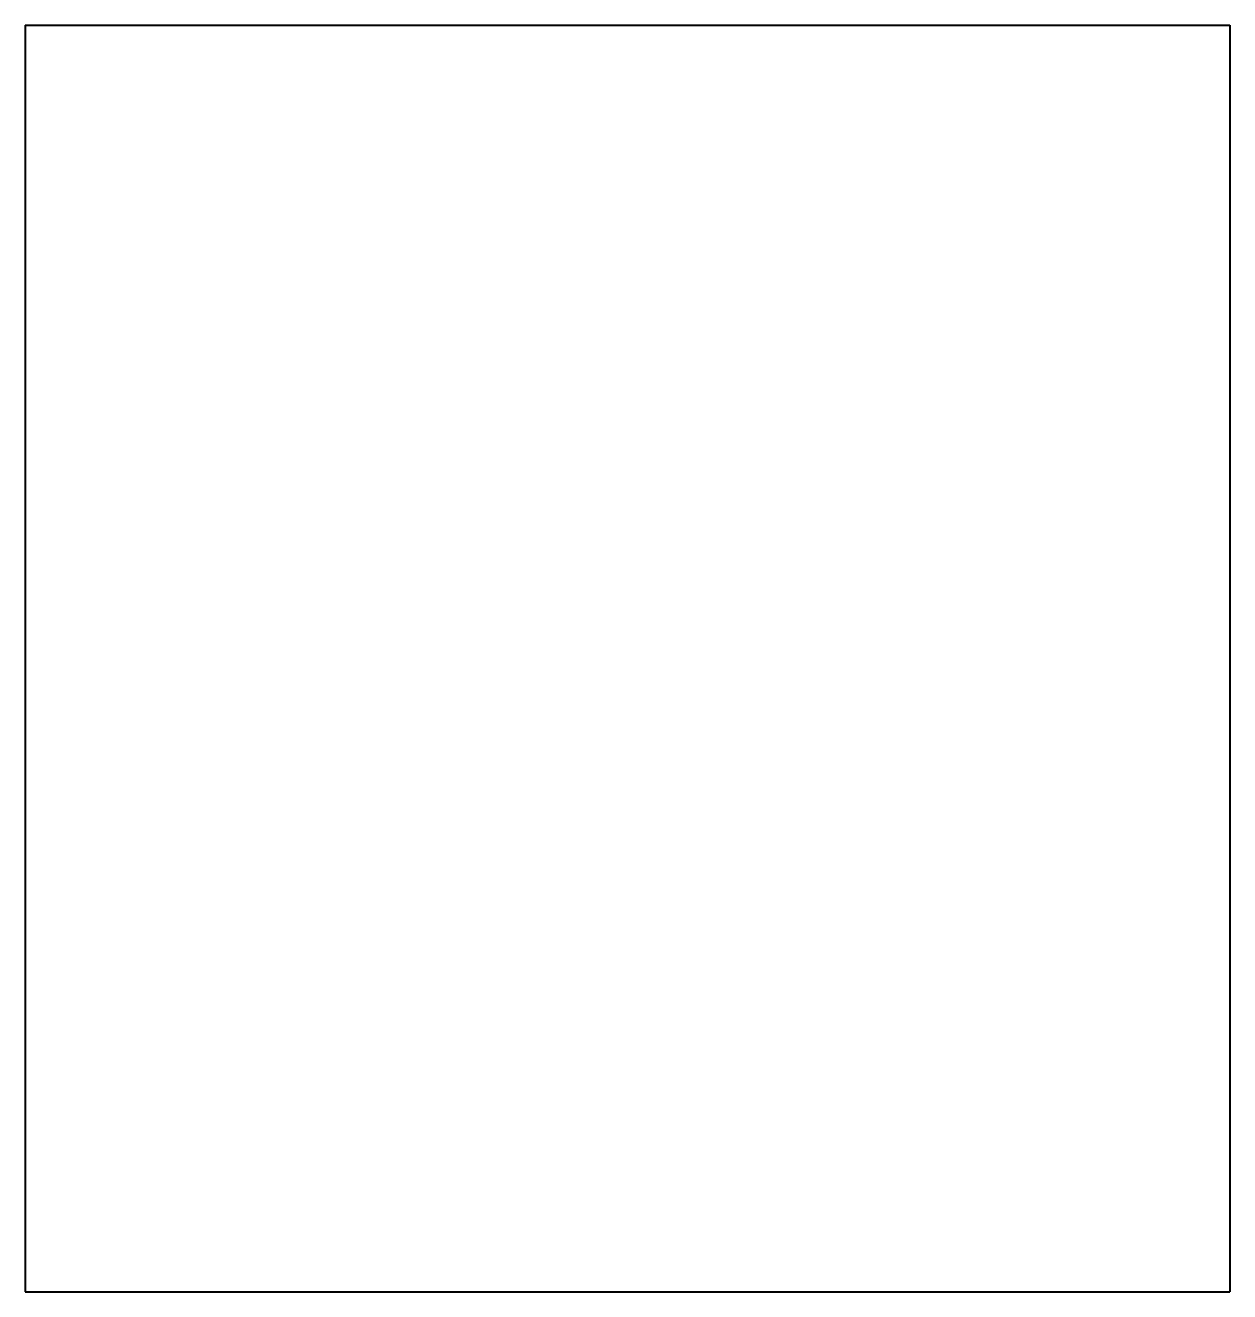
# Model space of a CAD drawing. Header units: millimetres. Extents: x -185 to 29, y -80 to 145.
import ezdxf

# ---------------------------------------------------------------- set-up
doc = ezdxf.new("R2010")
doc.units = ezdxf.units.MM
doc.layers.add('Visible', color=7, linetype='Continuous', lineweight=40)

msp = doc.modelspace()

# ---------------------------------------------------------------- linework, layer by layer
at = {"layer": 'Visible'}
for p, q in [((-184.97, 144.99), (28.63, 144.99)), ((-184.97, 144.99), (-184.97, -79.61)), ((28.63, 144.99), (28.63, -79.61)), ((-184.97, -79.61), (28.63, -79.61))]:
    msp.add_line(p, q, dxfattribs=at)

doc.saveas('drawing.dxf')
